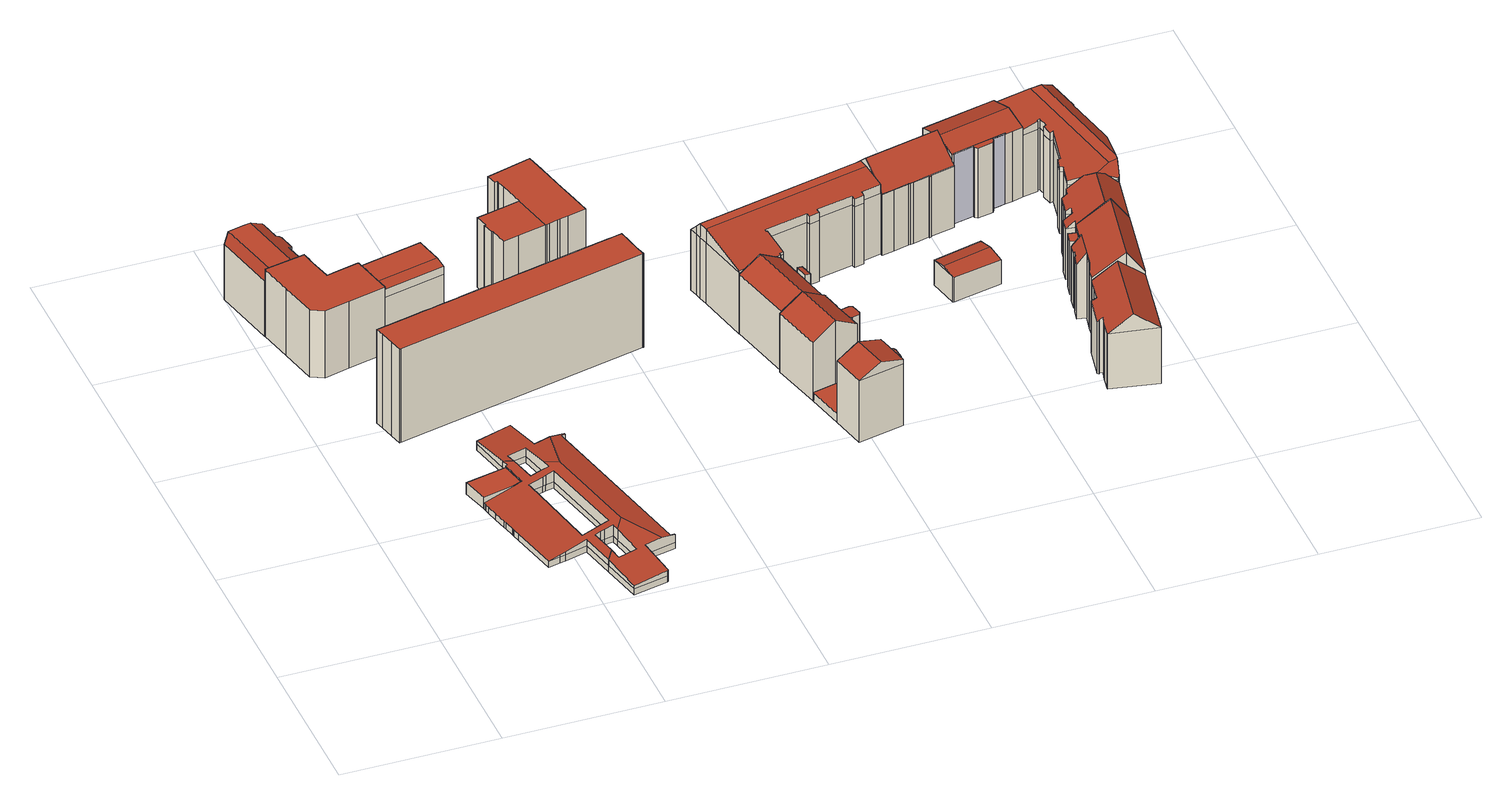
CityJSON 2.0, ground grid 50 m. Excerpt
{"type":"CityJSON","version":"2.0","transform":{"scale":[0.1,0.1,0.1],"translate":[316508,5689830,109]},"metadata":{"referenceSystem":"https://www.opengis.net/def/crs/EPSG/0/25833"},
"CityObjects":{
"building1":{"type":"Building","attributes":{"Dachtyp_tdc":"tdcPolyFlatRoof","Gemeindeschluessel":14713000,"Dachneigung":0,"QualitaetDacherkennung":70,"Geometrietyp2DReferenz":"3000","function":"31001_9998","roofType":"1000","measuredHeight":3.94},"geometry":[{"type":"MultiSurface","lod":"2","boundaries":[[[0,1,2,3]],[[1,4,5,2]],[[4,6,7,5]],[[6,0,3,7]],[[6,4,1,0]],[[3,2,5,7]]],"semantics":{"surfaces":[{"type":"WallSurface"},{"type":"RoofSurface"},{"type":"GroundSurface"}],"values":[0,0,0,0,1,2]}}]},
"building2":{"type":"Building","attributes":{"Dachtyp_tdc":"tdcFreeFormRoof","Gemeindeschluessel":14713000,"Dachneigung":0,"QualitaetDacherkennung":49,"Geometrietyp2DReferenz":"3000","function":"31001_9998","roofType":"5000","measuredHeight":23.58},"geometry":[{"type":"MultiSurface","lod":"2","boundaries":[[[8,9,10,11]],[[9,12,13,10]],[[12,14,15,13]],[[14,16,17,15]],[[16,18,19,17]],[[18,20,21,19]],[[20,22,23,21]],[[22,24,25,23]],[[24,26,27,25]],[[26,28,29,27]],[[28,30,31,29]],[[30,32,33,31]],[[32,34,35,33]],[[34,36,37,35]],[[36,38,39,37]],[[38,40,41,39]],[[40,42,43,41]],[[42,8,11,43]],[[44,22,20,45,46]],[[47,48,49,50,51,52,53,54,55,56,57,58,59]],[[60,54,53,61,44,46]],[[22,44,61,24]],[[24,61,53,26]],[[14,60,46,16]],[[12,55,54,60,14]],[[38,47,59,40]],[[40,59,58,42]],[[42,58,57,8]],[[8,57,56,9]],[[9,56,55,12]],[[26,53,52,28]],[[28,52,51,30]],[[30,51,50,32]],[[32,50,49,34]],[[36,48,47,38]],[[16,46,45,18]],[[18,45,20]],[[34,49,48,36]],[[11,10,13,15,17,19,21,23,25,27,29,31,33,35,37,39,41,43]]],"semantics":{"surfaces":[{"type":"WallSurface"},{"type":"RoofSurface"},{"type":"GroundSurface"}],"values":[0,0,0,0,0,0,0,0,0,0,0,0,0,0,0,0,0,0,1,1,1,0,0,0,0,0,0,0,0,0,0,0,0,0,0,0,0,0,2]}}]},
"building3":{"type":"Building","attributes":{"Dachtyp_tdc":"tdcPolyFlatRoof","Gemeindeschluessel":14713000,"Dachneigung":0,"QualitaetDacherkennung":51,"Geometrietyp2DReferenz":"3000","function":"31001_9998","roofType":"1000","measuredHeight":23.81},"geometry":[{"type":"MultiSurface","lod":"2","boundaries":[[[62,63,64,65]],[[63,66,67,64]],[[66,68,69,67]],[[68,70,71,69]],[[70,72,73,71]],[[72,74,75,73]],[[74,76,77,75]],[[76,78,79,77]],[[78,80,81,79]],[[80,82,83,81]],[[82,84,85,83]],[[84,86,87,85]],[[86,88,89,87]],[[88,90,91,89]],[[90,92,93,91]],[[92,94,95,93]],[[94,96,97,95]],[[96,98,99,97]],[[98,100,101,99]],[[100,102,103,101]],[[102,104,105,103]],[[104,106,107,105]],[[106,62,65,107]],[[106,104,102,100,98,96,94,92,90,88,86,84,82,80,78,76,74,72,70,68,66,63,62]],[[65,64,67,69,71,73,75,77,79,81,83,85,87,89,91,93,95,97,99,101,103,105,107]]],"semantics":{"surfaces":[{"type":"WallSurface"},{"type":"RoofSurface"},{"type":"GroundSurface"}],"values":[0,0,0,0,0,0,0,0,0,0,0,0,0,0,0,0,0,0,0,0,0,0,0,1,2]}}]},
"building4":{"type":"Building","attributes":{"Dachtyp_tdc":"tdcFreeFormRoof","Gemeindeschluessel":14713000,"Dachneigung":10.37,"QualitaetDacherkennung":11,"Geometrietyp2DReferenz":"3000","function":"31001_9998","roofType":"5000","measuredHeight":6.71},"geometry":[{"type":"MultiSurface","lod":"2","boundaries":[[[108,109,110,111]],[[109,112,113,110]],[[112,114,115,113]],[[114,116,117,115]],[[116,118,119,117]],[[118,120,121,119]],[[120,122,123,121]],[[122,124,125,123]],[[124,126,127,125]],[[126,128,129,127]],[[128,130,131,129]],[[132,133,134,135]],[[133,136,137,134]],[[136,138,139,137]],[[138,140,141,139]],[[140,142,143,141]],[[142,144,145,143]],[[144,146,147,145]],[[146,132,135,147]],[[130,148,149,131]],[[150,151,152,153]],[[151,154,155,152]],[[154,156,157,155]],[[156,158,159,157]],[[158,160,161,159]],[[160,162,163,161]],[[162,164,165,163]],[[164,166,167,165]],[[166,168,169,167]],[[168,150,153,169]],[[148,170,171,149]],[[170,172,173,171]],[[172,174,175,173]],[[174,176,177,175]],[[176,178,179,177]],[[178,180,181,179]],[[180,182,183,181]],[[182,184,185,183]],[[184,186,187,185]],[[186,188,189,187]],[[188,190,191,189]],[[190,192,193,191]],[[192,194,195,193]],[[194,196,2,195]],[[196,197,3,2]],[[197,198,7,3]],[[198,199,200,7]],[[199,201,202,200]],[[203,204,205,206]],[[204,207,208,205]],[[207,209,210,208]],[[209,211,212,210]],[[211,213,214,212]],[[213,215,216,214]],[[215,203,206,216]],[[201,217,218,202]],[[217,219,220,218]],[[219,108,111,220]],[[221,222,223,224,225,226,227,228,229,230,231]],[[232,233,234,235,236,237,238,239,240,241]],[[242,243,244,245,246,235,234,230,229,247]],[[248,249,250,240,239,251,252,253,196,194,192,190,188,186,184,182,180,178,176,174,254,255,256,224,223,257,258,259,260,231,230,234,233,261],[262,263,264,265,266,267,268,269,270,271]],[[209,248,261,211]],[[211,261,233,232,213]],[[138,231,260,140]],[[140,260,259,142]],[[142,259,258,144]],[[144,258,257,146]],[[146,257,223,132]],[[130,224,256,148]],[[150,262,271,151]],[[166,264,263,168]],[[164,265,264,166]],[[148,256,255,170]],[[170,255,254,172]],[[172,254,174]],[[168,263,262,150]],[[162,266,265,164]],[[160,267,266,162]],[[158,268,267,160]],[[156,269,268,158]],[[154,270,269,156]],[[151,271,270,154]],[[197,253,252,198]],[[196,253,197]],[[198,252,251,199]],[[199,251,239,201]],[[203,240,250,204]],[[204,250,249,207]],[[207,249,248,209]],[[120,247,229,228,122]],[[118,242,247,120]],[[109,246,245,112]],[[108,236,235,246,109]],[[112,245,244,114]],[[114,244,243,116]],[[116,243,242,118]],[[215,241,240,203]],[[213,232,241,215]],[[201,239,238,217]],[[217,238,237,219]],[[219,237,236,108]],[[136,221,231,138]],[[122,228,227,124]],[[124,227,226,126]],[[126,226,225,128]],[[128,225,224,130]],[[132,223,222,133]],[[133,222,221,136]],[[111,110,113,115,117,119,121,123,125,127,129,131,149,171,173,175,177,179,181,183,185,187,189,191,193,195,2,3,7,200,202,218,220],[135,134,137,139,141,143,145,147],[153,152,155,157,159,161,163,165,167,169],[206,205,208,210,212,214,216]],[[132,223,224,130]],[[201,239,240,203]]],"semantics":{"surfaces":[{"type":"WallSurface"},{"type":"RoofSurface"},{"type":"GroundSurface"},{"type":"ClosureSurface"}],"values":[0,0,0,0,0,0,0,0,0,0,0,0,0,0,0,0,0,0,0,0,0,0,0,0,0,0,0,0,0,0,0,0,0,0,0,0,0,0,0,0,0,0,0,0,0,0,0,0,0,0,0,0,0,0,0,0,0,0,1,1,1,1,0,0,0,0,0,0,0,0,0,0,0,0,0,0,0,0,0,0,0,0,0,0,0,0,0,0,0,0,0,0,0,0,0,0,0,0,0,0,0,0,0,0,0,0,0,0,0,2,3,3]}}]},
"building5":{"type":"Building","attributes":{"Dachtyp_tdc":"tdcFreeFormRoof","Gemeindeschluessel":14713000,"Dachneigung":0.832,"QualitaetDacherkennung":67,"Geometrietyp2DReferenz":"3000","function":"31001_9998","roofType":"5000","measuredHeight":23.75},"geometry":[{"type":"MultiSurface","lod":"2","boundaries":[[[272,273,274,275]],[[273,276,277,274]],[[276,278,279,277]],[[278,280,281,279]],[[280,282,283,281]],[[282,284,285,283]],[[284,286,287,285]],[[286,288,289,287]],[[288,290,291,289]],[[290,292,293,291]],[[292,294,295,293]],[[294,296,297,295]],[[296,298,299,297]],[[298,272,275,299]],[[300,301,302,303,304]],[[305,306,284,282,307,308,309,310,311]],[[312,311,310,303,302]],[[290,312,302,292]],[[288,305,311,312,290]],[[272,303,310,273]],[[273,310,309,276]],[[276,309,308,278]],[[278,308,307,280]],[[280,307,282]],[[286,306,305,288]],[[284,306,286]],[[298,304,303,272]],[[296,300,304,298]],[[292,302,301,294]],[[294,301,300,296]],[[275,274,277,279,281,283,285,287,289,291,293,295,297,299]]],"semantics":{"surfaces":[{"type":"WallSurface"},{"type":"RoofSurface"},{"type":"GroundSurface"}],"values":[0,0,0,0,0,0,0,0,0,0,0,0,0,0,1,1,1,0,0,0,0,0,0,0,0,0,0,0,0,0,2]}}]},
"building6":{"type":"Building","attributes":{"Dachtyp_tdc":"tdcPolyFlatRoof","Gemeindeschluessel":14713000,"Dachneigung":0,"QualitaetDacherkennung":54,"Geometrietyp2DReferenz":"3000","function":"31001_9998","roofType":"1000","measuredHeight":33.46},"geometry":[{"type":"MultiSurface","lod":"2","boundaries":[[[313,314,315,316]],[[314,317,318,315]],[[317,319,320,318]],[[319,321,322,320]],[[321,323,324,322]],[[323,325,326,324]],[[325,327,328,326]],[[327,329,330,328]],[[329,331,332,330]],[[331,333,334,332]],[[333,335,336,334]],[[335,337,338,336]],[[337,339,340,338]],[[339,341,342,340]],[[341,343,344,342]],[[343,345,346,344]],[[345,347,348,346]],[[347,349,350,348]],[[349,351,352,350]],[[351,353,354,352]],[[353,355,356,354]],[[355,357,358,356]],[[357,359,360,358]],[[359,361,362,360]],[[361,363,364,362]],[[363,365,366,364]],[[365,367,368,366]],[[367,369,370,368]],[[369,371,372,370]],[[371,373,374,372]],[[373,375,376,374]],[[375,377,378,376]],[[377,379,380,378]],[[379,313,316,380]],[[379,377,375,373,371,369,367,365,363,361,359,357,355,353,351,349,347,345,343,341,339,337,335,333,331,329,327,325,323,321,319,317,314,313]],[[316,315,318,320,322,324,326,328,330,332,334,336,338,340,342,344,346,348,350,352,354,356,358,360,362,364,366,368,370,372,374,376,378,380]]],"semantics":{"surfaces":[{"type":"WallSurface"},{"type":"RoofSurface"},{"type":"GroundSurface"}],"values":[0,0,0,0,0,0,0,0,0,0,0,0,0,0,0,0,0,0,0,0,0,0,0,0,0,0,0,0,0,0,0,0,0,0,1,2]}}]},
"building7":{"type":"Building","attributes":{"name":"IB Medizinische Akademie","Gemeindeschluessel":14713000,"Geometrietyp2DReferenz":"3000","function":"31001_3021","roofType":"9999"},"children":["building7-1","building7-2"]},
"building7-1":{"type":"BuildingPart","attributes":{"Dachtyp_tdc":"tdcPolyFlatRoof","Dachneigung":0,"QualitaetDacherkennung":60,"Geometrietyp2DReferenz":"3000","roofType":"1000","measuredHeight":24.78},"parents":["building7"],"geometry":[{"type":"MultiSurface","lod":"2","boundaries":[[[381,382,383,384]],[[381,385,386,382]],[[385,387,388,386]],[[387,389,390,388]],[[389,391,392,390]],[[391,393,394,392]],[[393,395,396,394]],[[395,397,398,396]],[[397,399,400,398]],[[399,401,402,400]],[[401,403,404,402]],[[403,405,406,404]],[[405,407,408,406]],[[407,409,410,408]],[[409,411,412,410]],[[411,413,414,412]],[[413,415,416,414]],[[415,417,418,416]],[[417,419,420,418]],[[419,417,415,413,411,409,407,405,403,401,399,397,395,393,391,389,387,385,381,384]],[[383,382,386,388,390,392,394,396,398,400,402,404,406,408,410,412,414,416,418,420]],[[384,383,420,419]]],"semantics":{"surfaces":[{"type":"WallSurface"},{"type":"RoofSurface"},{"type":"GroundSurface"},{"type":"ClosureSurface"}],"values":[0,0,0,0,0,0,0,0,0,0,0,0,0,0,0,0,0,0,0,1,2,3]}}]},
"building7-2":{"type":"BuildingPart","attributes":{"Dachtyp_tdc":"tdcPolyFlatRoof","Dachneigung":0,"QualitaetDacherkennung":60,"Geometrietyp2DReferenz":"3000","roofType":"1000","measuredHeight":24.77},"parents":["building7"],"geometry":[{"type":"MultiSurface","lod":"2","boundaries":[[[421,422,423,424]],[[422,384,383,423]],[[419,425,426,420]],[[425,427,428,426]],[[427,429,430,428]],[[429,431,432,430]],[[431,433,434,432]],[[433,435,436,434]],[[435,437,438,436]],[[437,421,424,438]],[[437,435,433,431,429,427,425,419,384,422,421]],[[424,423,383,420,426,428,430,432,434,436,438]],[[420,383,384,419]]],"semantics":{"surfaces":[{"type":"WallSurface"},{"type":"RoofSurface"},{"type":"GroundSurface"},{"type":"ClosureSurface"}],"values":[0,0,0,0,0,0,0,0,0,0,1,2,3]}}]},
"building8":{"type":"Building","attributes":{"Gemeindeschluessel":14713000,"Geometrietyp2DReferenz":"3000","function":"31001_9998","roofType":"9999"},"children":["building8-1","building8-2","building8-3"]},
"building8-1":{"type":"BuildingPart","attributes":{"Dachtyp_tdc":"tdcGableRoof","Dachneigung":26.9,"QualitaetDacherkennung":52,"Geometrietyp2DReferenz":"3000","roofType":"3100","measuredHeight":25.76},"parents":["building8"],"geometry":[{"type":"MultiSurface","lod":"2","boundaries":[[[439,440,441,442,443]],[[440,444,445,441]],[[444,446,447,445]],[[446,448,449,450,447]],[[446,451,452,448]],[[453,452,451,454,455,456]],[[457,453,456,439]],[[439,456,455,440]],[[440,455,454,444]],[[444,454,451,446]],[[448,452,453,457]],[[450,458,459,442,441,445,447]],[[460,449,448,457,461]],[[458,450,449,460]],[[443,462,461,457,439]],[[443,442,459,462]],[[459,458,460,461,462]]],"semantics":{"surfaces":[{"type":"WallSurface"},{"type":"RoofSurface"},{"type":"GroundSurface"},{"type":"ClosureSurface"}],"values":[0,0,0,0,1,1,0,0,0,0,0,2,0,3,0,3,3]}}]},
"building8-2":{"type":"BuildingPart","attributes":{"Dachtyp_tdc":"tdcPolyFlatRoof","Dachneigung":0,"QualitaetDacherkennung":0,"Geometrietyp2DReferenz":"3000","roofType":"9999","measuredHeight":3.05},"parents":["building8"],"geometry":[{"type":"MultiSurface","lod":"2","boundaries":[[[449,460,463,464,465,466,467,468]],[[468,467,469,470]],[[467,466,471,469]],[[466,465,472,471]],[[465,464,473,472]],[[464,463,474,473]],[[449,468,470,450]],[[470,469,471,472,473,474,458,450]],[[450,458,460,449]],[[458,474,463,460]]],"semantics":{"surfaces":[{"type":"RoofSurface"},{"type":"WallSurface"},{"type":"GroundSurface"},{"type":"ClosureSurface"}],"values":[0,1,1,1,1,1,1,2,3,3]}}]},
"building8-3":{"type":"BuildingPart","attributes":{"Dachtyp_tdc":"tdcFreeFormRoof","Dachneigung":16.57,"QualitaetDacherkennung":26,"Geometrietyp2DReferenz":"3000","roofType":"5000","measuredHeight":19.25},"parents":["building8"],"geometry":[{"type":"MultiSurface","lod":"2","boundaries":[[[475,476,477,478]],[[476,479,480,477]],[[479,481,482,480]],[[481,483,484,482]],[[483,485,486,484]],[[485,443,442,486]],[[487,475,478,474,463]],[[462,443,485,483,481,479]],[[479,476,475,487,461,462]],[[478,477,480,482,484,486,442,459,458,474]],[[459,442,443,462]],[[459,462,461,460,458]],[[463,460,461,487]],[[458,460,463,474]]],"semantics":{"surfaces":[{"type":"WallSurface"},{"type":"RoofSurface"},{"type":"GroundSurface"},{"type":"ClosureSurface"}],"values":[0,0,0,0,0,0,0,1,1,2,3,3,0,3]}}]},
"building9":{"type":"Building","attributes":{"Gemeindeschluessel":14713000,"Geometrietyp2DReferenz":"3000","function":"31001_9998","roofType":"9999"},"children":["building9-1","building9-2"]},
"building9-1":{"type":"BuildingPart","attributes":{"Dachtyp_tdc":"tdcPolyFlatRoof","Dachneigung":3.04,"QualitaetDacherkennung":45,"Geometrietyp2DReferenz":"3000","roofType":"2100","measuredHeight":20.84},"parents":["building9"],"geometry":[{"type":"MultiSurface","lod":"2","boundaries":[[[488,489,490,491]],[[489,492,493,490]],[[492,494,495,493]],[[494,496,497,495]],[[496,498,499,497]],[[498,500,501,502,499]],[[503,504,500,498,496,494,492,489,488]],[[491,490,493,495,497,499,502,505]],[[504,501,500]],[[505,502,501,504,503]],[[488,491,505,503]]],"semantics":{"surfaces":[{"type":"WallSurface"},{"type":"RoofSurface"},{"type":"GroundSurface"},{"type":"ClosureSurface"}],"values":[0,0,0,0,0,0,1,2,0,3,3]}}]},
"building9-2":{"type":"BuildingPart","attributes":{"Dachtyp_tdc":"tdcGableRoof","Dachneigung":31.03,"QualitaetDacherkennung":70,"Geometrietyp2DReferenz":"3000","roofType":"3100","measuredHeight":25.44},"parents":["building9"],"geometry":[{"type":"MultiSurface","lod":"2","boundaries":[[[506,507,508,509]],[[507,510,511,508]],[[510,512,513,511]],[[512,514,515,513]],[[514,516,517,515]],[[516,518,519,517]],[[518,520,521,519]],[[520,522,488,491,521]],[[501,523,524,502]],[[523,525,469,524]],[[525,526,527,469]],[[526,528,470,527]],[[528,529,530,470]],[[529,506,509,530]],[[526,525,523,501,504,531,522,520,518,516,514,512,510,507]],[[507,506,529,528,526]],[[509,508,511,513,515,517,519,521,491,505,502,524,469,527,470,530]],[[531,503,488,522]],[[503,505,491,488]],[[504,503,531]],[[501,502,505,503,504]]],"semantics":{"surfaces":[{"type":"WallSurface"},{"type":"RoofSurface"},{"type":"GroundSurface"},{"type":"ClosureSurface"}],"values":[0,0,0,0,0,0,0,0,0,0,0,0,0,0,1,1,2,0,3,0,3]}}]},
"building10":{"type":"Building","attributes":{"Gemeindeschluessel":14713000,"Geometrietyp2DReferenz":"3000","function":"31001_9998","roofType":"9999"},"children":["building10-1","building10-2"]},
"building10-1":{"type":"BuildingPart","attributes":{"Dachtyp_tdc":"tdcGableRoof","Dachneigung":30.66,"QualitaetDacherkennung":71,"Geometrietyp2DReferenz":"3000","roofType":"3100","measuredHeight":25.4},"parents":["building10"],"geometry":[{"type":"MultiSurface","lod":"2","boundaries":[[[532,533,534,535]],[[533,536,537,534]],[[538,539,540,541]],[[539,542,543,540]],[[542,544,545,543]],[[544,546,547,545]],[[546,548,549,547]],[[548,550,551,549]],[[550,532,535,551]],[[546,544,542,539,538,536,533,532]],[[532,550,548,546]],[[535,534,537,541,540,543,545,547,549,551]],[[541,537,536,538]]],"semantics":{"surfaces":[{"type":"WallSurface"},{"type":"RoofSurface"},{"type":"GroundSurface"},{"type":"ClosureSurface"}],"values":[0,0,0,0,0,0,0,0,0,1,1,2,3]}}]},
"building10-2":{"type":"BuildingPart","attributes":{"Dachtyp_tdc":"tdcPolyFlatRoof","Dachneigung":13.22,"QualitaetDacherkennung":77,"Geometrietyp2DReferenz":"3000","roofType":"2100","measuredHeight":23.13},"parents":["building10"],"geometry":[{"type":"MultiSurface","lod":"2","boundaries":[[[552,553,554,537,536]],[[553,555,556,554]],[[555,557,541,556]],[[557,538,541]],[[557,555,553,552]],[[537,554,556,541]],[[536,538,557,552]],[[536,537,541,538]]],"semantics":{"surfaces":[{"type":"WallSurface"},{"type":"RoofSurface"},{"type":"GroundSurface"},{"type":"ClosureSurface"}],"values":[0,0,0,0,1,2,0,3]}}]},
"building11":{"type":"Building","attributes":{"Dachtyp_tdc":"tdcFreeFormRoof","Gemeindeschluessel":14713000,"Dachneigung":13.82,"QualitaetDacherkennung":22,"Geometrietyp2DReferenz":"3000","function":"31001_9998","roofType":"5000","measuredHeight":26.73},"geometry":[{"type":"MultiSurface","lod":"2","boundaries":[[[558,559,560,561]],[[559,562,563,560]],[[562,564,565,563]],[[564,566,567,565]],[[566,568,569,567]],[[568,570,571,569]],[[570,572,573,571]],[[572,574,575,573]],[[574,576,577,575]],[[576,578,579,577]],[[578,580,581,579]],[[580,582,583,581]],[[582,584,585,583]],[[584,586,587,585]],[[586,588,589,587]],[[588,590,591,589]],[[590,592,593,591]],[[592,594,595,593]],[[594,596,597,595]],[[596,598,599,597]],[[598,600,601,599]],[[600,602,603,601]],[[602,604,605,603]],[[604,606,607,605]],[[606,558,561,607]],[[608,609,610,611,612,613,614,615,616,617,618,619,620,621,622,623,624,625]],[[626,627,628,629,584,582,630,631,632]],[[609,632,631,610]],[[578,631,630,580]],[[576,610,631,578]],[[580,630,582]],[[586,629,628,588]],[[584,629,586]],[[588,628,627,590]],[[590,627,626,592]],[[592,626,632,609,608,594]],[[596,625,624,598]],[[594,608,625,596]],[[598,624,623,600]],[[600,623,622,602]],[[602,622,621,604]],[[604,621,620,606]],[[606,620,619,558]],[[558,619,618,559]],[[559,618,617,562]],[[562,617,616,564]],[[564,616,615,566]],[[566,615,614,568]],[[568,614,613,570]],[[570,613,612,572]],[[572,612,611,574]],[[574,611,610,576]],[[561,560,563,565,567,569,571,573,575,577,579,581,583,585,587,589,591,593,595,597,599,601,603,605,607]]],"semantics":{"surfaces":[{"type":"WallSurface"},{"type":"RoofSurface"},{"type":"GroundSurface"}],"values":[0,0,0,0,0,0,0,0,0,0,0,0,0,0,0,0,0,0,0,0,0,0,0,0,0,1,1,1,0,0,0,0,0,0,0,0,0,0,0,0,0,0,0,0,0,0,0,0,0,0,0,0,2]}}]},
"building12":{"type":"Building","attributes":{"Dachtyp_tdc":"tdcFreeFormRoof","Gemeindeschluessel":14713000,"Dachneigung":10.59,"QualitaetDacherkennung":23,"Geometrietyp2DReferenz":"3000","function":"31001_9998","roofType":"5000","measuredHeight":9.65},"geometry":[{"type":"MultiSurface","lod":"2","boundaries":[[[633,634,635,636]],[[634,637,638,635]],[[637,639,640,638]],[[639,641,642,640]],[[641,633,636,642]],[[633,641,643,644,634]],[[644,643,639,637]],[[641,639,643]],[[637,634,644]],[[636,635,638,640,642]]],"semantics":{"surfaces":[{"type":"WallSurface"},{"type":"RoofSurface"},{"type":"GroundSurface"}],"values":[0,0,0,0,0,1,1,0,0,2]}}]},
"building13":{"type":"Building","attributes":{"Dachtyp_tdc":"tdcFreeFormRoof","Gemeindeschluessel":14713000,"Dachneigung":39.09,"QualitaetDacherkennung":31,"Geometrietyp2DReferenz":"3000","function":"31001_9998","roofType":"5000","measuredHeight":29.19},"geometry":[{"type":"MultiSurface","lod":"2","boundaries":[[[645,646,647,648]],[[646,649,650,647]],[[649,651,652,650]],[[651,653,654,652]],[[653,655,656,654]],[[655,657,658,656]],[[657,659,660,658]],[[659,661,662,660]],[[661,663,664,662]],[[663,665,666,664]],[[665,667,668,666]],[[667,669,670,668]],[[669,626,671,670]],[[626,645,648,671]],[[672,673,674,675,676,677,678,679,680,681,682,655,653,683]],[[674,684,685,675]],[[669,676,675,685,626]],[[626,685,684,645]],[[645,684,674,673,646]],[[649,672,683,651]],[[651,683,653]],[[655,682,657]],[[657,682,681,659]],[[659,681,680,661]],[[661,680,679,663]],[[663,679,678,665]],[[665,678,677,667]],[[667,677,676,669]],[[646,673,672,649]],[[648,647,650,652,654,656,658,660,662,664,666,668,670,671]]],"semantics":{"surfaces":[{"type":"WallSurface"},{"type":"RoofSurface"},{"type":"GroundSurface"}],"values":[0,0,0,0,0,0,0,0,0,0,0,0,0,0,1,1,0,0,0,0,0,0,0,0,0,0,0,0,0,2]}}]},
"building14":{"type":"Building","attributes":{"Dachtyp_tdc":"tdcFreeFormRoof","Gemeindeschluessel":14713000,"Dachneigung":39.08,"QualitaetDacherkennung":54,"Geometrietyp2DReferenz":"3000","function":"31001_9998","roofType":"5000","measuredHeight":25.84},"geometry":[{"type":"MultiSurface","lod":"2","boundaries":[[[686,687,688,689]],[[687,690,691,688]],[[690,692,693,691]],[[692,694,695,693]],[[694,696,697,695]],[[696,698,699,697]],[[698,700,701,699]],[[700,702,703,701]],[[702,704,705,703]],[[704,706,707,705]],[[706,708,709,707]],[[708,710,711,709]],[[710,712,713,711]],[[712,714,715,713]],[[714,716,717,715]],[[716,718,719,717]],[[718,686,689,719]],[[710,708,720,721]],[[721,720,706,704,702,700,698,696,694,692,690,687,686,718,716,714,712]],[[708,706,720]],[[712,710,721]],[[689,688,691,693,695,697,699,701,703,705,707,709,711,713,715,717,719]]],"semantics":{"surfaces":[{"type":"WallSurface"},{"type":"RoofSurface"},{"type":"GroundSurface"}],"values":[0,0,0,0,0,0,0,0,0,0,0,0,0,0,0,0,0,1,1,0,0,2]}}]},
"building15":{"type":"Building","attributes":{"Gemeindeschluessel":14713000,"Geometrietyp2DReferenz":"3000","function":"31001_9998","roofType":"9999"},"children":["building15-1","building15-2","building15-3"]},
"building15-1":{"type":"BuildingPart","attributes":{"Dachtyp_tdc":"tdcPolyFlatRoof","Dachneigung":0,"QualitaetDacherkennung":42,"Geometrietyp2DReferenz":"3000","roofType":"1000","measuredHeight":18.9},"parents":["building15"],"geometry":[{"type":"MultiSurface","lod":"2","boundaries":[[[722,723,724,725]],[[723,726,727,724]],[[726,728,729,727]],[[728,730,731,729]],[[730,728,726,723,722]],[[724,727,729,731,725]],[[725,731,730,722]]],"semantics":{"surfaces":[{"type":"WallSurface"},{"type":"RoofSurface"},{"type":"GroundSurface"},{"type":"ClosureSurface"}],"values":[0,0,0,0,1,2,3]}}]},
"building15-2":{"type":"BuildingPart","attributes":{"Dachtyp_tdc":"tdcPolyFlatRoof","Dachneigung":53.25,"QualitaetDacherkennung":43,"Geometrietyp2DReferenz":"3000","roofType":"2100","measuredHeight":23.23},"parents":["building15"],"geometry":[{"type":"MultiSurface","lod":"2","boundaries":[[[732,733,734,735,736]],[[733,737,738,734]],[[737,739,740,738]],[[739,741,742,740]],[[741,743,744,742]],[[743,745,746,744]],[[745,747,748,746]],[[747,749,750,751,748]],[[752,749,747,745,743,741,739,737,733,732]],[[735,734,738,740,742,744,746,748,751,753]],[[754,750,749,752]],[[754,753,751,750]],[[732,736,754,752]],[[736,735,753,754]]],"semantics":{"surfaces":[{"type":"WallSurface"},{"type":"RoofSurface"},{"type":"GroundSurface"},{"type":"ClosureSurface"}],"values":[0,0,0,0,0,0,0,0,1,2,0,3,0,3]}}]},
"building15-3":{"type":"BuildingPart","attributes":{"Dachtyp_tdc":"tdcGableRoof","Dachneigung":37.37,"QualitaetDacherkennung":52,"Geometrietyp2DReferenz":"3000","roofType":"3100","measuredHeight":28.38},"parents":["building15"],"geometry":[{"type":"MultiSurface","lod":"2","boundaries":[[[750,755,756,751]],[[755,757,725,756]],[[757,722,725]],[[758,731,730]],[[758,759,760,731]],[[759,761,762,760]],[[761,763,764,762]],[[763,765,766,764]],[[765,767,768,766]],[[767,769,770,768]],[[769,771,772,770]],[[771,736,735,772]],[[767,765,763,761]],[[761,759,758,757,755,750,754,736,771,769,767]],[[735,753,751,756,725,731,760,762,764,766,768,770,772]],[[753,735,736,754]],[[751,753,754,750]],[[730,722,757,758]],[[730,731,725,722]]],"semantics":{"surfaces":[{"type":"WallSurface"},{"type":"RoofSurface"},{"type":"GroundSurface"},{"type":"ClosureSurface"}],"values":[0,0,0,0,0,0,0,0,0,0,0,0,1,1,2,3,3,0,3]}}]},
"building16":{"type":"Building","attributes":{"Gemeindeschluessel":14713000,"Geometrietyp2DReferenz":"3000","function":"31001_9998","roofType":"9999"},"children":["building16-1","building16-2"]},
"building16-1":{"type":"BuildingPart","attributes":{"Dachtyp_tdc":"tdcGableRoof","Dachneigung":15.51,"QualitaetDacherkennung":54,"Geometrietyp2DReferenz":"3000","roofType":"3100","measuredHeight":27.32},"parents":["building16"],"geometry":[{"type":"MultiSurface","lod":"2","boundaries":[[[773,774,775,776]],[[774,777,778,775]],[[777,779,780,778]],[[779,781,782,780]],[[781,783,784,782]],[[783,785,786,784]],[[785,787,788,786]],[[787,789,790,788]],[[789,791,792,790]],[[791,793,794,792]],[[787,785,783,781,779,777]],[[777,774,773,793,791,789,787]],[[794,776,775,778,780,782,784,786,788,790,792]],[[776,794,793,773]]],"semantics":{"surfaces":[{"type":"WallSurface"},{"type":"RoofSurface"},{"type":"GroundSurface"},{"type":"ClosureSurface"}],"values":[0,0,0,0,0,0,0,0,0,0,1,1,2,3]}}]},
"building16-2":{"type":"BuildingPart","attributes":{"Dachtyp_tdc":"tdcPolyFlatRoof","Dachneigung":15.61,"QualitaetDacherkennung":34,"Geometrietyp2DReferenz":"3000","roofType":"2100","measuredHeight":25.29},"parents":["building16"],"geometry":[{"type":"MultiSurface","lod":"2","boundaries":[[[795,793,794,793]],[[796,797,798,799,800]],[[797,801,802,798]],[[801,803,804,802]],[[803,805,806,804]],[[805,807,808,806]],[[807,809,776,808]],[[809,773,776]],[[807,805,803,801,797,796,810,795,809]],[[799,811,794,811,799,798,802,804,806,808,776]],[[793,795,810,796,800,773,809,795]],[[794,811,812,793]],[[811,799,800,812]],[[799,776,773,800]],[[793,812,810,795]],[[812,800,796,810]]],"semantics":{"surfaces":[{"type":"WallSurface"},{"type":"RoofSurface"},{"type":"GroundSurface"},{"type":"ClosureSurface"}],"values":[0,0,0,0,0,0,0,0,1,2,0,3,3,3,3,3]}}]},
"building17":{"type":"Building","attributes":{"Dachtyp_tdc":"tdcFreeFormRoof","Gemeindeschluessel":14713000,"Dachneigung":39,"QualitaetDacherkennung":57,"Geometrietyp2DReferenz":"3000","function":"31001_9998","roofType":"5000","measuredHeight":27.28},"geometry":[{"type":"MultiSurface","lod":"2","boundaries":[[[813,814,815,816]],[[814,817,818,815]],[[817,819,820,818]],[[819,821,822,820]],[[821,823,824,822]],[[823,825,826,824]],[[825,827,828,826]],[[827,829,830,828]],[[829,831,832,830]],[[831,833,834,832]],[[833,835,836,834]],[[835,837,838,836]],[[837,839,840,838]],[[839,841,842,840]],[[841,843,844,842]],[[843,845,846,844]],[[845,847,848,846]],[[847,813,816,848]],[[849,850,851]],[[849,852,853,854,855,856,857,858,859,860,861,862,863,814,864,865,866,850]],[[867,868,851,850,866,869]],[[843,867,869,845]],[[845,869,866,865,847]],[[841,868,867,843]],[[839,852,849,851,868,841]],[[847,865,864,813]],[[813,864,814]],[[814,863,817]],[[817,863,862,819]],[[819,862,861,821]],[[821,861,860,823]],[[823,860,859,825]],[[825,859,858,827]],[[827,858,857,829]],[[831,856,855,833]],[[829,857,856,831]],[[833,855,854,835]],[[835,854,853,837]],[[837,853,852,839]],[[816,815,818,820,822,824,826,828,830,832,834,836,838,840,842,844,846,848]]],"semantics":{"surfaces":[{"type":"WallSurface"},{"type":"RoofSurface"},{"type":"GroundSurface"}],"values":[0,0,0,0,0,0,0,0,0,0,0,0,0,0,0,0,0,0,1,1,1,0,0,0,0,0,0,0,0,0,0,0,0,0,0,0,0,0,0,2]}}]},
"building18":{"type":"Building","attributes":{"Dachtyp_tdc":"tdcFreeFormRoof","Gemeindeschluessel":14713000,"Dachneigung":11.78,"QualitaetDacherkennung":22,"Geometrietyp2DReferenz":"3000","function":"31001_9998","roofType":"5000","measuredHeight":26.21},"geometry":[{"type":"MultiSurface","lod":"2","boundaries":[[[870,871,872,873]],[[871,874,875,872]],[[874,876,877,875]],[[876,878,790,877]],[[878,879,786,790]],[[879,880,784,786]],[[880,881,882,784]],[[881,883,884,882]],[[883,885,886,884]],[[885,887,888,886]],[[887,889,890,888]],[[889,891,892,890]],[[891,893,894,892]],[[893,895,896,894]],[[895,897,898,896]],[[897,899,900,898]],[[899,901,902,900]],[[901,903,904,902]],[[903,905,906,904]],[[905,907,908,906]],[[907,909,910,908]],[[909,911,912,910]],[[911,913,914,912]],[[913,915,916,914]],[[915,917,918,916]],[[917,919,920,918]],[[919,921,922,920]],[[921,923,924,922]],[[923,925,926,924]],[[925,927,928,926]],[[927,929,930,928]],[[929,870,873,930]],[[931,932,933,934,895,935,936,937]],[[938,939,940,941,942,943]],[[944,945,946,947,948,949,950,951,952,953,954,955,956,957,958,959,960,961,941,940,962]],[[887,963,944,962,937,936,889]],[[939,964,931,937,962,940]],[[905,964,939,938,907]],[[903,931,964,905]],[[889,936,891]],[[885,963,887]],[[883,945,944,963,885]],[[915,961,960,917]],[[913,941,961,915]],[[917,960,959,919]],[[919,959,958,921]],[[921,958,957,923]],[[923,957,956,925]],[[925,956,955,927]],[[927,955,954,929]],[[929,954,953,870]],[[870,953,952,871]],[[871,952,951,874]],[[874,951,950,876]],[[876,950,949,878]],[[878,949,948,879]],[[879,948,947,880]],[[880,947,946,881]],[[881,946,945,883]],[[909,943,942,911]],[[907,938,943,909]],[[911,942,941,913]],[[891,936,935,893]],[[893,935,895]],[[895,934,897]],[[897,934,933,899]],[[899,933,932,901]],[[901,932,931,903]],[[873,872,875,877,790,786,784,882,884,886,888,890,892,894,896,898,900,902,904,906,908,910,912,914,916,918,920,922,924,926,928,930]]],"semantics":{"surfaces":[{"type":"WallSurface"},{"type":"RoofSurface"},{"type":"GroundSurface"}],"values":[0,0,0,0,0,0,0,0,0,0,0,0,0,0,0,0,0,0,0,0,0,0,0,0,0,0,0,0,0,0,0,0,1,1,1,1,1,0,0,0,0,0,0,0,0,0,0,0,0,0,0,0,0,0,0,0,0,0,0,0,0,0,0,0,0,0,0,0,2]}}]}
},
"vertices":[
[466,572,49],[338,544,49],[338,544,9],[466,572,9],[317,628,49],[317,628,9],[448,657,49],[448,657,9],
[160,1641,199],[176,1578,199],[176,1578,4],[160,1641,4],[177,1572,199],[177,1572,4],[93,1555,199],[93,1555,4],[61,1549,199],[61,1549,4],[48,1547,199],[48,1547,4],[47,1546,199],[47,1546,4],[1,1753,199],[1,1753,4],[64,1768,199],[64,1768,4],[89,1773,199],[89,1773,4],[129,1783,199],[129,1783,4],[131,1776,199],[131,1776,4],[144,1714,199],[144,1714,4],[155,1716,199],[155,1716,4],[161,1712,199],[161,1712,4],[172,1659,199],[172,1659,4],[167,1653,199],[167,1653,4],[158,1651,199],[158,1651,4],[15,1757,240],[48,1547,205],[61,1549,240],[172,1659,211],[161,1712,211],[155,1716,214],[144,1714,219],[131,1776,219],[129,1783,219],[89,1773,240],[135,1564,240],[177,1572,218],[176,1578,218],[160,1641,219],[158,1651,219],[167,1653,215],[93,1555,240],[64,1768,240],
[339,1345,243],[337,1344,243],[337,1344,5],[339,1345,5],[338,1343,243],[338,1343,5],[219,1316,243],[219,1316,5],[137,1297,243],[137,1297,5],[98,1317,243],[98,1317,5],[71,1436,243],[71,1436,5],[47,1543,243],[47,1543,5],[49,1543,243],[49,1543,5],[48,1547,243],[48,1547,5],[177,1572,243],[177,1572,5],[177,1571,243],[177,1571,5],[178,1567,243],[178,1567,5],[183,1544,243],[183,1544,5],[183,1542,243],[183,1542,5],[186,1529,243],[186,1529,5],[198,1477,243],[198,1477,5],[203,1457,243],[203,1457,5],[211,1458,243],[211,1458,5],[235,1464,243],[235,1464,5],[307,1480,243],[307,1480,5],[307,1478,243],[307,1478,5],[309,1479,243],[309,1479,5],
[558,714,30],[658,737,30],[658,737,9],[558,714,9],[659,732,30],[659,732,9],[645,729,30],[645,729,9],[769,172,30],[769,172,9],[783,175,30],[783,175,9],[784,171,30],[784,171,9],[683,149,30],[683,149,9],[709,29,30],[709,29,9],[707,29,30],[707,29,9],[595,4,30],[595,4,9],[566,133,30],[566,133,9],[587,166,30],[595,130,30],[595,130,9],[587,166,9],[655,143,30],[655,143,9],[634,239,30],[634,239,9],[629,263,30],[629,263,9],[601,257,30],[601,257,9],[587,254,30],[587,254,9],[568,249,30],[568,249,9],[541,244,30],[541,244,9],[536,267,30],[583,278,30],[583,278,9],[536,267,9],[596,281,30],[596,281,9],[624,287,30],[624,287,9],[561,565,30],[561,565,9],[535,560,30],[535,560,9],[524,557,30],[524,557,9],[477,547,30],[477,547,9],[480,537,30],[480,537,9],[533,280,30],[533,280,9],[469,226,30],[469,226,9],[452,223,30],[452,223,9],[412,214,30],[412,214,9],[378,365,30],[378,365,9],[373,388,30],[373,388,9],[372,393,30],[372,393,9],[371,397,30],[371,397,9],[364,429,30],[364,429,9],[362,439,30],[362,439,9],[352,481,30],[352,481,9],[344,518,30],[344,518,9],[341,530,30],[341,530,9],[340,534,30],[340,534,9],[338,544,30],[466,572,30],[448,657,30],[453,658,30],[453,658,9],[448,682,30],[448,682,9],[476,664,30],[495,579,30],[495,579,9],[476,664,9],[519,584,30],[519,584,9],[533,587,30],[533,587,9],[556,591,30],[556,591,9],[529,708,30],[529,708,9],[469,696,30],[469,696,9],[419,814,30],[419,814,9],[531,840,30],[531,840,9],[655,143,60],[595,130,55],[587,166,59],[566,133,54],[595,4,40],[707,29,50],[709,29,50],[683,149,63],[738,161,67],[660,279,77],[634,239,70],[529,708,61],[550,618,70],[590,593,77],[610,726,68],[558,714,63],[531,840,50],[419,814,41],[448,682,55],[476,664,59],[469,696,56],[783,175,58],[769,172,61],[645,729,61],[659,732,58],[658,737,58],[784,171,58],[533,587,66],[519,584,64],[495,579,59],[453,658,55],[448,657,54],[466,572,54],[452,223,37],[469,226,40],[541,244,54],[568,249,59],[587,254,63],[601,257,65],[629,263,70],[556,591,70],[536,267,54],[533,280,54],[480,537,55],[477,547,55],[524,557,63],[535,560,65],[561,565,70],[624,287,70],[596,281,65],[583,278,63],
[332,1376,207],[312,1463,207],[312,1463,8],[332,1376,8],[309,1479,207],[309,1479,8],[309,1481,207],[309,1481,8],[392,1499,207],[392,1499,8],[400,1505,207],[400,1505,8],[411,1508,207],[411,1508,8],[421,1506,207],[421,1506,8],[504,1524,207],[504,1524,8],[515,1474,207],[515,1474,8],[527,1420,207],[527,1420,8],[535,1387,207],[535,1387,8],[339,1343,207],[339,1343,8],[339,1345,207],[339,1345,8],[339,1343,235],[535,1387,235],[527,1420,245],[332,1376,245],[339,1345,235],[504,1524,215],[421,1506,214],[392,1499,214],[309,1481,214],[309,1479,218],[312,1463,244],[508,1508,244],[515,1474,244],
[228,926,342],[225,925,342],[225,925,8],[228,926,8],[215,964,342],[215,964,8],[205,1009,342],[205,1009,8],[198,1038,342],[198,1038,8],[321,1065,342],[321,1065,8],[353,1073,342],[353,1073,8],[378,1078,342],[378,1078,8],[383,1079,342],[383,1079,8],[402,1084,342],[402,1084,8],[432,1090,342],[432,1090,8],[471,1099,342],[471,1099,8],[474,1100,342],[474,1100,8],[524,1111,342],[524,1111,8],[549,1117,342],[549,1117,8],[592,1126,342],[592,1126,8],[625,1133,342],[625,1133,8],[647,1138,342],[647,1138,8],[650,1139,342],[650,1139,8],[671,1144,342],[671,1144,8],[701,1150,342],[701,1150,8],[870,1188,342],[870,1188,8],[895,1194,342],[895,1194,8],[919,1199,342],[919,1199,8],[922,1200,342],[922,1200,8],[943,1205,342],[943,1205,8],[973,1211,342],[973,1211,8],[988,1215,342],[988,1215,8],[1017,1221,342],[1017,1221,8],[1025,1182,342],[1025,1182,8],[1032,1147,342],[1032,1147,8],[1035,1134,342],[1035,1134,8],[1041,1108,342],[1041,1108,8],[1038,1107,342],[1038,1107,8],
[821,1658,255],[821,1658,7],[839,1581,7],[839,1581,255],[815,1682,255],[815,1682,7],[813,1689,255],[813,1689,7],[804,1688,255],[804,1688,7],[796,1722,255],[796,1722,7],[805,1724,255],[805,1724,7],[939,1761,255],[939,1761,7],[953,1700,255],[953,1700,7],[955,1692,255],[955,1692,7],[969,1629,255],[969,1629,7],[971,1620,255],[971,1620,7],[985,1558,255],[985,1558,7],[1004,1477,255],[1004,1477,7],[944,1463,255],[944,1463,7],[918,1457,255],[918,1457,7],[910,1455,255],[910,1455,7],[882,1449,255],[882,1449,7],[874,1447,255],[874,1447,7],[870,1446,255],[870,1446,7],
[741,1558,255],[781,1567,255],[781,1567,7],[741,1558,7],[778,1425,255],[778,1425,7],[729,1414,255],[729,1414,7],[716,1470,255],[716,1470,7],[712,1469,255],[712,1469,7],[703,1505,255],[703,1505,7],[708,1506,255],[708,1506,7],[698,1548,255],[698,1548,7],
[1593,548,227],[1604,500,227],[1604,500,7],[1593,548,7],[1593,548,187],[1605,495,227],[1605,495,7],[1458,462,227],[1458,462,7],[1432,575,227],[1432,575,38],[1432,575,7],[1531,478,265],[1504,592,265],[1579,609,242],[1605,495,242],[1604,500,242],[1593,548,242],[1579,609,227],[1579,609,7],[1583,591,7],[1579,609,38],[1579,609,196],[1583,591,200],
[1588,611,38],[1575,619,38],[1575,621,38],[1576,621,38],[1552,729,38],[1405,695,38],[1552,729,7],[1405,695,7],[1576,621,7],[1575,621,7],[1575,619,7],[1588,611,7],
[1611,616,196],[1620,611,197],[1620,611,7],[1611,616,7],[1622,600,200],[1622,600,7],[1628,574,192],[1628,574,7],[1626,567,190],[1626,567,7],[1600,561,190],[1600,561,7],[1588,611,196],
[1528,826,213],[1539,820,213],[1539,820,7],[1528,826,7],[1563,825,213],[1563,825,7],[1573,820,214],[1573,820,7],[1581,784,216],[1581,784,7],[1577,775,216],[1577,775,7],[1552,769,216],[1552,769,214],[1552,769,7],[1543,767,216],[1549,769,216],[1543,767,7],
[1369,862,218],[1441,878,262],[1441,878,7],[1369,862,7],[1518,895,216],[1518,895,7],[1518,892,216],[1518,892,7],[1515,891,218],[1515,891,7],[1517,885,218],[1517,885,7],[1529,830,219],[1529,830,7],[1527,829,220],[1527,829,7],[1528,826,220],[1545,758,220],[1545,758,7],[1552,729,220],[1481,713,262],[1481,713,7],[1405,695,215],[1365,861,216],[1365,861,7],[1543,767,220],
[1391,1088,262],[1459,1104,221],[1459,1104,8],[1391,1088,8],[1478,1020,221],[1478,1020,8],[1488,979,221],[1506,898,221],[1506,898,8],[1488,979,8],[1516,900,215],[1516,900,8],[1518,895,215],[1518,895,8],[1440,878,262],[1440,878,8],[1369,862,220],[1369,862,8],[1321,1073,219],[1321,1073,8],
[1478,1020,239],[1495,1024,235],[1495,1024,8],[1505,983,235],[1505,983,8],[1488,979,239],
[1592,1220,223],[1589,1233,223],[1589,1233,7],[1592,1220,7],[1448,1201,223],[1448,1201,7],[1449,1195,223],[1449,1195,7],[1453,1195,223],[1453,1195,7],[1471,1112,223],[1471,1112,7],[1458,1109,223],[1458,1109,7],[1459,1104,223],[1459,1104,7],[1321,1073,223],[1321,1073,7],[1283,1242,223],[1283,1242,7],[1277,1271,223],[1277,1271,7],[1272,1290,223],[1272,1290,7],[1266,1319,223],[1266,1319,7],[1277,1321,223],[1277,1321,7],[1278,1320,223],[1278,1320,7],[1294,1323,223],[1294,1323,7],[1562,1382,223],[1562,1382,7],[1802,1436,223],[1802,1436,7],[1835,1288,223],[1835,1288,7],[1771,1273,223],[1771,1273,7],[1773,1260,223],[1773,1260,7],[1743,1254,223],[1743,1254,7],[1740,1266,223],[1740,1266,7],[1621,1240,223],[1621,1240,7],[1624,1228,223],[1624,1228,7],[1835,1288,256],[1818,1361,274],[1283,1242,274],[1321,1073,231],[1459,1104,231],[1458,1109,233],[1471,1112,233],[1453,1195,254],[1449,1195,254],[1448,1201,255],[1589,1233,255],[1592,1220,252],[1624,1228,252],[1621,1240,255],[1740,1266,255],[1743,1254,252],[1773,1260,252],[1771,1273,255],[1802,1436,225],[1562,1382,226],[1294,1323,225],[1278,1320,225],[1272,1290,254],[1277,1271,275],[1812,1390,275],
[1949,992,99],[1945,994,100],[1945,994,12],[1949,992,12],[1924,1089,100],[1924,1089,12],[2081,1127,100],[2081,1127,12],[2105,1025,98],[2105,1025,12],[2092,1080,109],[1935,1042,109],
[2041,1490,225],[2075,1342,225],[2075,1342,8],[2041,1490,8],[2077,1332,225],[2077,1332,8],[1998,1314,225],[1998,1314,8],[1999,1311,225],[1999,1311,8],[1994,1310,225],[1994,1310,8],[1993,1313,225],[1993,1313,8],[1941,1301,225],[1941,1301,8],[1931,1299,225],[1931,1299,8],[1925,1298,225],[1925,1298,8],[1876,1287,225],[1876,1287,8],[1837,1278,225],[1837,1278,8],[1835,1288,225],[1835,1288,8],[1802,1436,8],[2077,1332,228],[2075,1342,236],[2058,1419,300],[1818,1365,300],[1835,1288,237],[1837,1278,228],[1876,1287,228],[1925,1298,228],[1931,1299,228],[1941,1301,228],[1993,1313,228],[1998,1314,228],[2041,1490,231],[1802,1436,231],
[2228,526,207],[2218,528,199],[2218,528,10],[2228,526,10],[2216,525,198],[2216,525,10],[2211,527,194],[2211,527,10],[2230,628,194],[2230,628,10],[2237,627,199],[2237,627,10],[2237,624,200],[2237,624,10],[2245,622,207],[2245,622,10],[2252,660,207],[2252,660,10],[2260,700,207],[2260,700,10],[2261,703,207],[2261,703,10],[2414,674,209],[2414,674,10],[2366,419,209],[2366,419,10],[2213,448,207],[2213,448,10],[2213,450,207],[2213,450,10],[2220,489,207],[2220,489,10],[2223,505,207],[2223,505,10],[2335,689,268],[2287,434,268],
[2299,905,200],[2291,906,200],[2291,906,11],[2299,905,11],[2272,910,200],[2272,910,11],[2279,947,200],[2279,947,11],[2306,943,200],[2306,943,11],
[2267,739,243],[2276,786,243],[2276,786,11],[2267,739,11],[2267,739,217],[2248,792,205],[2248,792,11],[2255,828,205],[2255,828,11],[2259,827,210],[2259,827,11],[2262,843,211],[2262,843,11],[2259,844,206],[2259,844,11],[2265,880,205],[2265,880,11],[2294,875,243],[2294,875,217],[2294,875,11],[2268,739,243],[2268,739,11],[2268,739,217],
[2298,897,217],[2298,897,11],[2299,905,217],[2306,943,217],[2310,959,217],[2310,959,11],[2409,941,295],[2409,941,11],[2462,931,222],[2462,931,11],[2414,674,221],[2414,674,11],[2361,684,295],[2361,684,11],[2261,703,217],[2261,703,11],[2261,705,217],[2261,705,11],
[2080,1343,260],[2075,1342,260],[2075,1342,11],[2080,1343,11],[2059,1414,284],[2059,1414,11],[2041,1490,262],[2041,1490,11],[2278,1543,262],[2278,1543,11],[2278,1541,263],[2278,1541,11],[2278,1539,264],[2278,1539,11],[2295,1467,284],[2295,1467,11],[2311,1394,260],[2311,1394,11],[2276,1386,260],[2276,1386,11],[2252,1381,260],[2252,1381,11],
[2252,1381,264],[2209,1371,264],[2210,1365,262],[2210,1365,11],[2209,1371,11],[2209,1371,260],[2206,1356,260],[2206,1356,11],[2155,1345,260],[2155,1345,11],[2147,1351,262],[2147,1351,11],[2145,1357,264],[2145,1357,11],[2080,1343,264],[2229,1376,264],[2229,1376,11],[2229,1376,260],
[2313,975,193],[2285,980,193],[2285,980,12],[2313,975,12],[2293,1019,193],[2293,1019,12],[2320,1014,193],[2320,1014,12],[2321,1021,193],[2321,1021,12],[2325,1041,193],[2325,1041,12],[2309,1044,193],[2309,1044,12],[2310,1050,193],[2310,1050,12],[2311,1053,193],[2311,1053,12],[2315,1076,193],[2315,1076,12],[2321,1107,193],[2321,1107,12],[2338,1105,193],[2338,1105,12],[2342,1127,193],[2342,1127,12],[2346,1126,193],[2346,1126,12],[2492,1099,193],[2492,1099,12],[2494,1099,193],[2494,1099,12],[2462,931,193],[2462,931,12],[2310,959,193],[2310,959,12],[2392,1117,259],[2419,1085,285],[2453,1106,258],[2346,1126,220],[2342,1127,217],[2338,1105,218],[2321,1107,204],[2315,1076,203],[2311,1053,203],[2310,1050,203],[2309,1044,203],[2325,1041,216],[2321,1021,216],[2320,1014,216],[2293,1019,194],[2313,975,216],[2310,959,216],[2393,944,285],[2494,1099,221],[2492,1099,222],[2462,931,221],
[2376,1378,231],[2369,1411,231],[2369,1411,11],[2376,1378,11],[2360,1409,231],[2360,1409,11],[2361,1405,231],[2361,1405,11],[2311,1394,231],[2278,1539,231],[2278,1541,231],[2281,1542,231],[2281,1542,11],[2280,1544,231],[2280,1544,11],[2470,1588,231],[2470,1588,11],[2470,1589,231],[2470,1589,11],[2474,1590,231],[2474,1590,11],[2475,1589,231],[2475,1589,11],[2475,1587,231],[2475,1587,11],[2499,1481,231],[2499,1481,11],[2495,1480,231],[2495,1480,11],[2530,1318,231],[2530,1318,11],[2534,1299,231],[2534,1299,11],[2508,1163,231],[2508,1163,11],[2507,1160,231],[2507,1160,11],[2496,1102,231],[2496,1102,11],[2493,1103,231],[2493,1103,11],[2492,1099,231],[2492,1099,11],[2431,1110,231],[2431,1110,11],[2346,1126,231],[2346,1126,11],[2357,1190,231],[2357,1190,11],[2348,1193,231],[2348,1193,11],[2353,1225,231],[2353,1225,11],[2363,1224,231],[2363,1224,11],[2385,1343,231],[2385,1343,11],[2375,1341,231],[2375,1341,11],[2367,1375,231],[2367,1375,11],[2508,1163,273],[2534,1299,232],[2530,1318,232],[2495,1480,234],[2475,1587,232],[2475,1589,232],[2428,1552,273],[2496,1102,239],[2504,1142,273],[2475,1134,273],[2431,1110,263],[2492,1099,237],[2493,1103,240],[2289,1546,252],[2280,1544,250],[2281,1542,250],[2278,1541,249],[2278,1539,249],[2311,1394,250],[2361,1405,261],[2360,1409,261],[2369,1411,263],[2376,1378,263],[2367,1375,261],[2375,1341,261],[2385,1343,263],[2363,1224,254],[2353,1225,252],[2348,1193,249],[2357,1190,251],[2346,1126,246],[2391,1546,273],[2470,1588,233],[2507,1160,273]
]}
